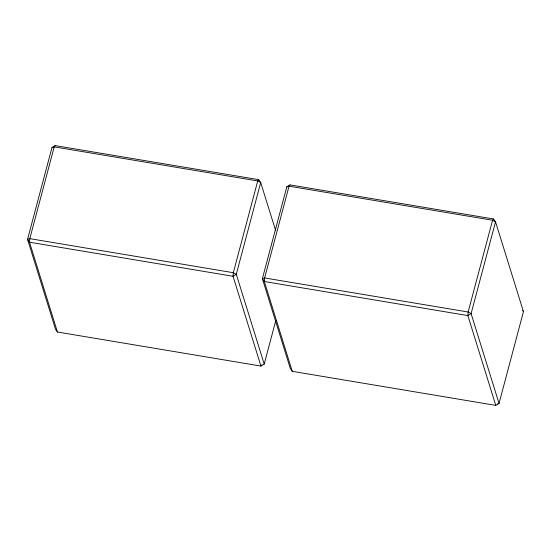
<?xml version="1.0" encoding="UTF-8"?>
<svg xmlns="http://www.w3.org/2000/svg" width="551" height="551" viewBox="0 0 551 551"><rect width="100%" height="100%" fill="white"/><g stroke="black" fill="none" stroke-linecap="round" stroke-linejoin="round"><path stroke-width="0.83" d="M275.679 230.697L260.699 182.526L258.736 179.674L55.217 145.609L51.966 147.585L27.55 239.354L55.472 329.161L57.442 332.012L260.954 366.084L264.204 364.108L275.865 320.289M286.795 186.892L262.372 278.668L290.301 368.474L292.264 371.326L495.783 405.391L499.034 403.415L523.45 311.646L495.528 221.839L493.558 218.988L290.046 184.916L286.795 186.892L289.041 186.183L492.56 220.248L495.528 221.839L471.105 313.609L499.034 403.415L497.532 403.89M55.217 145.609L54.218 146.869L29.802 238.638L29.52 242.206L57.442 332.012M258.736 179.674L257.73 180.942L233.314 272.711L233.032 276.278L260.954 366.084L261.959 364.817M290.046 184.916L289.041 186.183L264.625 277.952L264.342 281.52L292.264 371.326M493.558 218.988L492.56 220.248L468.136 312.018L467.854 315.585L495.783 405.391M51.966 147.585L54.218 146.869L257.73 180.942L260.699 182.526L236.283 274.295L264.204 364.108M522.665 310.502L523.45 311.646M236.283 274.295L233.032 276.278L29.52 242.206L27.55 239.354L29.802 238.638L233.314 272.711L236.283 274.295M471.105 313.609L467.854 315.585L264.342 281.52L262.372 278.668L264.625 277.952L468.136 312.018L471.105 313.609"/></g></svg>
